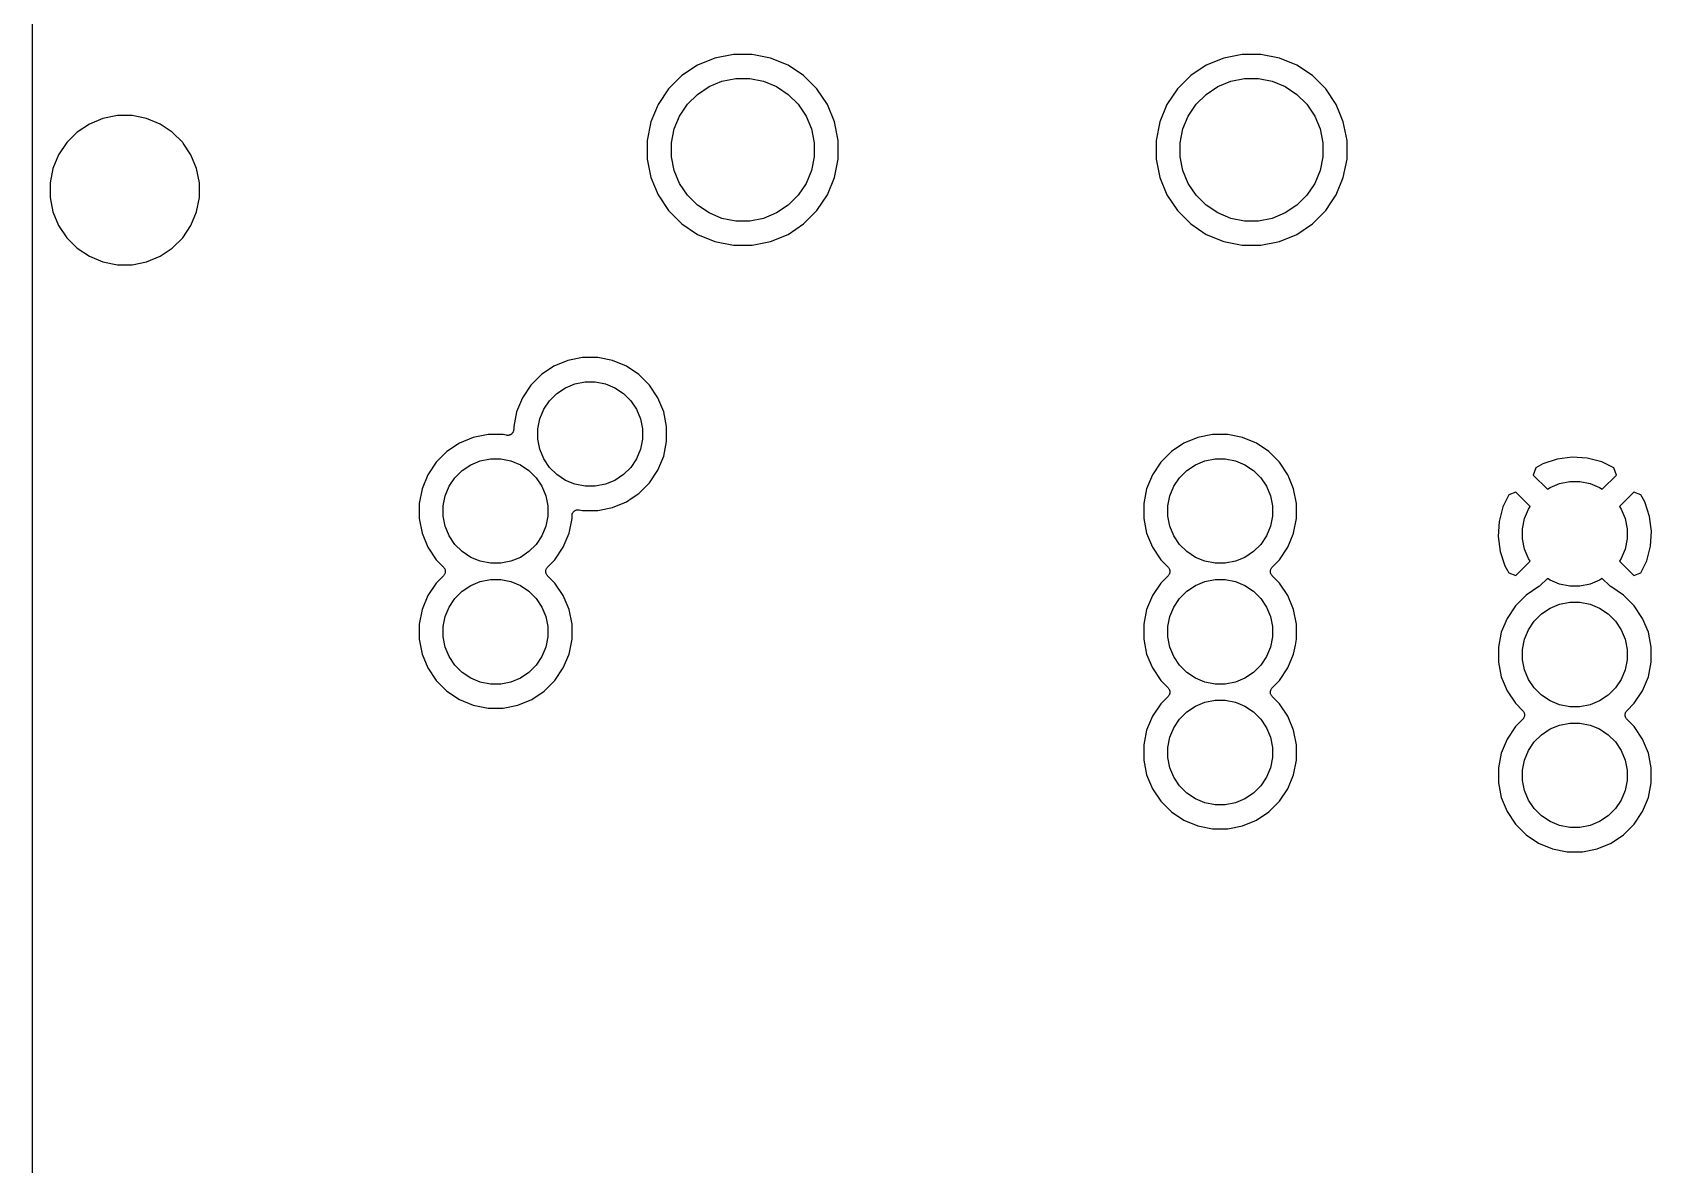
# Model space of a CAD drawing. Extents: x -4.4 to 94.4, y -84.4 to 14.4.
# Drawn here: x -4.44 to 29.61, y -31.75 to -7.93 of the extents above; entities that cross this region are included whole.
import ezdxf

# ---------------------------------------------------------------- set-up
doc = ezdxf.new("R2010")
doc.units = 0
doc.layers.add('BLACK', color=7, linetype='CONTINUOUS')

msp = doc.modelspace()

# ---------------------------------------------------------------- linework, layer by layer
at = {"layer": 'BLACK', "linetype": 'CONTINUOUS'}
for p, q in [((-4.442, -84.315), (-4.442, 14.315)), ((9.91429, -8.46917), (9.54885, -8.62054)), ((10.3022, -8.392), (9.91429, -8.46917)), ((10.6978, -8.392), (10.3022, -8.392)), ((11.0857, -8.46917), (10.6978, -8.392)), ((11.4511, -8.62054), (11.0857, -8.46917)), ((20.6143, -8.46917), (20.2489, -8.62054)), ((21.0022, -8.392), (20.6143, -8.46917)), ((21.3978, -8.392), (21.0022, -8.392)), ((21.7857, -8.46917), (21.3978, -8.392)), ((22.1511, -8.62054), (21.7857, -8.46917)), ((9.21997, -8.84028), (8.94028, -9.11998)), ((9.54885, -8.62054), (9.21997, -8.84028)), ((11.78, -8.84028), (11.4511, -8.62054)), ((12.0597, -9.11997), (11.78, -8.84028)), ((19.92, -8.84028), (19.6403, -9.11998)), ((20.2489, -8.62054), (19.92, -8.84028)), ((22.48, -8.84028), (22.1511, -8.62054)), ((22.7597, -9.11997), (22.48, -8.84028)), ((8.94028, -9.11998), (8.72053, -9.44885)), ((9.54381, -9.23487), (9.78948, -9.07072)), ((9.78948, -9.07072), (10.0625, -8.95764)), ((10.0625, -8.95764), (10.3523, -8.9)), ((10.3523, -8.9), (10.6477, -8.9)), ((10.6477, -8.9), (10.9375, -8.95764)), ((10.9375, -8.95764), (11.2105, -9.07072)), ((11.2105, -9.07072), (11.4562, -9.23487)), ((12.2795, -9.44885), (12.0597, -9.11997)), ((19.6403, -9.11998), (19.4205, -9.44885)), ((20.2438, -9.23487), (20.4895, -9.07072)), ((20.4895, -9.07072), (20.7625, -8.95764)), ((20.7625, -8.95764), (21.0523, -8.9)), ((21.0523, -8.9), (21.3477, -8.9)), ((21.3477, -8.9), (21.6375, -8.95764)), ((21.6375, -8.95764), (21.9105, -9.07072)), ((21.9105, -9.07072), (22.1562, -9.23487)), ((22.9795, -9.44885), (22.7597, -9.11997)), ((8.72053, -9.44885), (8.56917, -9.81429)), ((9.17072, -9.68948), (9.33487, -9.44381)), ((9.33487, -9.44381), (9.54381, -9.23487)), ((11.4562, -9.23487), (11.6651, -9.44381)), ((11.6651, -9.44381), (11.8293, -9.68948)), ((12.4308, -9.81429), (12.2795, -9.44885)), ((19.4205, -9.44885), (19.2692, -9.81429)), ((19.8707, -9.68948), (20.0349, -9.44381)), ((20.0349, -9.44381), (20.2438, -9.23487)), ((22.1562, -9.23487), (22.3651, -9.44381)), ((22.3651, -9.44381), (22.5293, -9.68948)), ((23.0573, -9.63671), (22.9795, -9.44885)), ((-3.24357, -9.85887), (-3.50068, -10.0307)), ((-2.95789, -9.74054), (-3.24357, -9.85887)), ((-2.65461, -9.68021), (-2.95789, -9.74054)), ((-2.34539, -9.68021), (-2.65461, -9.68021)), ((-2.04211, -9.74054), (-2.34539, -9.68021)), ((-1.75642, -9.85887), (-2.04211, -9.74054)), ((-1.49932, -10.0307), (-1.75642, -9.85887)), ((8.56917, -9.81429), (8.492, -10.2022)), ((9.05764, -9.96247), (9.17072, -9.68948)), ((11.8293, -9.68948), (11.9424, -9.96247)), ((12.508, -10.2022), (12.4308, -9.81429)), ((19.2692, -9.81429), (19.192, -10.2022)), ((19.7576, -9.96247), (19.8707, -9.68948)), ((22.5293, -9.68948), (22.6424, -9.96247)), ((23.0573, -9.63681), (23.0573, -9.63671)), ((23.1308, -9.81429), (23.0573, -9.63681)), ((23.208, -10.2022), (23.1308, -9.81429)), ((-3.50068, -10.0307), (-3.71934, -10.2493)), ((-1.28066, -10.2493), (-1.49932, -10.0307)), ((8.492, -10.2022), (8.492, -10.5978)), ((9, -10.2523), (9.05764, -9.96247)), ((11.9424, -9.96247), (12, -10.2523)), ((12.508, -10.5978), (12.508, -10.2022)), ((19.192, -10.2022), (19.192, -10.5978)), ((19.7, -10.2523), (19.7576, -9.96247)), ((22.6424, -9.96247), (22.7, -10.2523)), ((23.208, -10.5978), (23.208, -10.2022)), ((-3.89113, -10.5064), (-4.00946, -10.7921)), ((-3.71934, -10.2493), (-3.89113, -10.5064)), ((-1.27334, -10.2603), (-1.28066, -10.2493)), ((-1.10887, -10.5064), (-1.27334, -10.2603)), ((-0.990537, -10.7921), (-1.10887, -10.5064)), ((9, -10.5477), (9, -10.2523)), ((9.05764, -10.8375), (9, -10.5477)), ((12, -10.5477), (11.9424, -10.8375)), ((12, -10.2523), (12, -10.5477)), ((19.7, -10.5477), (19.7, -10.2523)), ((19.7576, -10.8375), (19.7, -10.5477)), ((22.7, -10.5477), (22.6424, -10.8375)), ((22.7, -10.2523), (22.7, -10.5477)), ((-4.00946, -10.7921), (-4.06979, -11.0954)), ((-0.93021, -11.0954), (-0.990537, -10.7921)), ((8.492, -10.5978), (8.56917, -10.9857)), ((9.17072, -11.1105), (9.05764, -10.8375)), ((11.9424, -10.8375), (11.8293, -11.1105)), ((12.4308, -10.9857), (12.508, -10.5978)), ((19.192, -10.5978), (19.2692, -10.9857)), ((19.8707, -11.1105), (19.7576, -10.8375)), ((22.6424, -10.8375), (22.5293, -11.1105)), ((23.1308, -10.9857), (23.208, -10.5978)), ((-4.06979, -11.0954), (-4.06979, -11.4046)), ((-0.93021, -11.4046), (-0.93021, -11.0954)), ((8.56917, -10.9857), (8.72053, -11.3511)), ((9.33487, -11.3562), (9.17072, -11.1105)), ((11.8293, -11.1105), (11.6651, -11.3562)), ((12.2795, -11.3511), (12.4308, -10.9857)), ((19.2692, -10.9857), (19.4205, -11.3511)), ((20.0349, -11.3562), (19.8707, -11.1105)), ((22.5293, -11.1105), (22.3651, -11.3562)), ((22.9795, -11.3511), (23.1308, -10.9857)), ((-4.06979, -11.4046), (-4.00946, -11.7079)), ((-0.990537, -11.7079), (-0.93021, -11.4046)), ((8.72053, -11.3511), (8.94028, -11.68)), ((9.54381, -11.5651), (9.33487, -11.3562)), ((9.78948, -11.7293), (9.54381, -11.5651)), ((11.4562, -11.5651), (11.2105, -11.7293)), ((11.6651, -11.3562), (11.4562, -11.5651)), ((12.0597, -11.68), (12.2795, -11.3511)), ((19.4205, -11.3511), (19.6403, -11.68)), ((20.2438, -11.5651), (20.0349, -11.3562)), ((20.4895, -11.7293), (20.2438, -11.5651)), ((22.1562, -11.5651), (21.9105, -11.7293)), ((22.3651, -11.3562), (22.1562, -11.5651)), ((22.7597, -11.68), (22.8682, -11.5177)), ((22.8682, -11.5177), (22.9795, -11.3511)), ((-4.00946, -11.7079), (-3.89113, -11.9936)), ((-1.10887, -11.9936), (-0.990537, -11.7079)), ((8.94028, -11.68), (9.21997, -11.9597)), ((10.0625, -11.8424), (9.78948, -11.7293)), ((10.3523, -11.9), (10.0625, -11.8424)), ((10.6477, -11.9), (10.3523, -11.9)), ((10.9375, -11.8424), (10.6477, -11.9)), ((11.2105, -11.7293), (10.9375, -11.8424)), ((11.78, -11.9597), (12.0597, -11.68)), ((19.6403, -11.68), (19.92, -11.9597)), ((20.7625, -11.8424), (20.4895, -11.7293)), ((21.0523, -11.9), (20.7625, -11.8424)), ((21.3477, -11.9), (21.0523, -11.9)), ((21.6375, -11.8424), (21.3477, -11.9)), ((21.9105, -11.7293), (21.6375, -11.8424)), ((22.48, -11.9597), (22.7597, -11.68)), ((-3.89113, -11.9936), (-3.71934, -12.2507)), ((-3.71934, -12.2507), (-3.50068, -12.4693)), ((-1.49932, -12.4693), (-1.28066, -12.2507)), ((-1.28066, -12.2507), (-1.10887, -11.9936)), ((9.21997, -11.9597), (9.54885, -12.1795)), ((9.54885, -12.1795), (9.91429, -12.3308)), ((11.0857, -12.3308), (11.4511, -12.1795)), ((11.4511, -12.1795), (11.78, -11.9597)), ((19.92, -11.9597), (20.2489, -12.1795)), ((20.2489, -12.1795), (20.6143, -12.3308)), ((21.7857, -12.3308), (22.1511, -12.1795)), ((22.1511, -12.1795), (22.48, -11.9597)), ((-3.50068, -12.4693), (-3.24357, -12.6411)), ((-1.75642, -12.6411), (-1.49932, -12.4693)), ((9.91429, -12.3308), (10.3022, -12.408)), ((10.3022, -12.408), (10.6978, -12.408)), ((10.6978, -12.408), (11.0857, -12.3308)), ((20.6143, -12.3308), (21.0022, -12.408)), ((21.0022, -12.408), (21.3978, -12.408)), ((21.3978, -12.408), (21.7857, -12.3308)), ((-3.24357, -12.6411), (-2.95789, -12.7595)), ((-2.95789, -12.7595), (-2.65461, -12.8198)), ((-2.65461, -12.8198), (-2.34539, -12.8198)), ((-2.34539, -12.8198), (-2.04211, -12.7595)), ((-2.04211, -12.7595), (-1.75642, -12.6411)), ((6.52832, -14.955), (6.26496, -15.131)), ((6.82096, -14.8338), (6.52832, -14.955)), ((7.13163, -14.772), (6.82096, -14.8338)), ((7.44837, -14.772), (7.13163, -14.772)), ((7.75903, -14.8338), (7.44837, -14.772)), ((8.05167, -14.955), (7.75903, -14.8338)), ((8.31504, -15.131), (8.05167, -14.955)), ((6.26496, -15.131), (6.04098, -15.355)), ((6.76896, -15.4052), (6.96914, -15.3223)), ((6.96914, -15.3223), (7.18166, -15.28)), ((7.18166, -15.28), (7.39834, -15.28)), ((7.39834, -15.28), (7.61086, -15.3223)), ((7.61086, -15.3223), (7.81105, -15.4052)), ((8.53902, -15.355), (8.31504, -15.131)), ((5.86501, -15.6183), (5.74379, -15.911)), ((6.04098, -15.355), (5.86501, -15.6183)), ((6.43558, -15.6788), (6.58879, -15.5256)), ((6.58879, -15.5256), (6.76896, -15.4052)), ((7.81105, -15.4052), (7.99121, -15.5256)), ((7.99121, -15.5256), (8.14443, -15.6788)), ((8.71499, -15.6183), (8.53902, -15.355)), ((8.8362, -15.911), (8.71499, -15.6183)), ((5.74379, -15.911), (5.682, -16.2216)), ((6.23227, -16.0591), (6.31519, -15.859)), ((6.31519, -15.859), (6.43558, -15.6788)), ((8.14443, -15.6788), (8.26481, -15.859)), ((8.26481, -15.859), (8.34773, -16.0591)), ((8.898, -16.2216), (8.8362, -15.911)), ((5.66598, -16.3422), (5.66023, -16.3528)), ((5.67173, -16.3318), (5.66598, -16.3422)), ((5.67185, -16.3314), (5.67173, -16.3318)), ((5.67203, -16.331), (5.67185, -16.3314)), ((5.67564, -16.3194), (5.67203, -16.331)), ((5.67922, -16.3081), (5.67564, -16.3194)), ((5.67927, -16.3077), (5.67922, -16.3081)), ((5.67938, -16.3074), (5.67927, -16.3077)), ((5.68065, -16.2955), (5.67938, -16.3074)), ((5.68199, -16.2835), (5.68065, -16.2955)), ((5.682, -16.2817), (5.68199, -16.2827)), ((5.68199, -16.2827), (5.682, -16.2827)), ((5.682, -16.2827), (5.68199, -16.2828)), ((5.68199, -16.2828), (5.68199, -16.2835)), ((5.682, -16.2216), (5.682, -16.2817)), ((6.19, -16.2717), (6.23227, -16.0591)), ((6.19, -16.4883), (6.19, -16.2717)), ((8.34773, -16.0591), (8.39, -16.2717)), ((8.39, -16.2717), (8.39, -16.4883)), ((8.898, -16.5384), (8.898, -16.2216)), ((4.53832, -16.575), (4.27496, -16.751)), ((4.83096, -16.4538), (4.53832, -16.575)), ((5.14163, -16.392), (4.83096, -16.4538)), ((5.45837, -16.392), (5.14163, -16.392)), ((5.53022, -16.4063), (5.45837, -16.392)), ((5.5422, -16.4075), (5.53022, -16.4063)), ((5.55411, -16.4087), (5.5422, -16.4075)), ((5.5545, -16.4087), (5.55411, -16.4087)), ((5.55489, -16.4087), (5.5545, -16.4087)), ((5.56682, -16.4076), (5.55489, -16.4087)), ((5.5788, -16.4065), (5.56682, -16.4076)), ((5.57917, -16.4064), (5.5788, -16.4065)), ((5.57956, -16.4063), (5.57917, -16.4064)), ((5.59111, -16.4029), (5.57956, -16.4063)), ((5.60257, -16.3995), (5.59111, -16.4029)), ((5.60292, -16.3993), (5.60257, -16.3995)), ((5.60329, -16.3992), (5.60292, -16.3993)), ((5.61396, -16.3935), (5.60329, -16.3992)), ((5.62454, -16.388), (5.61396, -16.3935)), ((5.62484, -16.3878), (5.62454, -16.388)), ((5.62519, -16.3876), (5.62484, -16.3878)), ((5.63449, -16.38), (5.62519, -16.3876)), ((5.64386, -16.3725), (5.63449, -16.38)), ((5.64411, -16.3722), (5.64386, -16.3725)), ((5.64441, -16.3719), (5.64411, -16.3722)), ((5.65208, -16.3627), (5.64441, -16.3719)), ((5.65979, -16.3535), (5.65208, -16.3627)), ((5.65998, -16.3531), (5.65979, -16.3535)), ((5.66023, -16.3528), (5.65998, -16.3531)), ((6.23227, -16.7009), (6.19, -16.4883)), ((8.39, -16.4883), (8.34773, -16.7009)), ((8.8362, -16.849), (8.898, -16.5384)), ((19.7783, -16.575), (19.515, -16.751)), ((20.071, -16.4538), (19.7783, -16.575)), ((20.3816, -16.392), (20.071, -16.4538)), ((20.6984, -16.392), (20.3816, -16.392)), ((21.009, -16.4538), (20.6984, -16.392)), ((21.2678, -16.561), (21.009, -16.4538)), ((21.3017, -16.575), (21.2678, -16.561)), ((21.565, -16.751), (21.3017, -16.575)), ((4.05098, -16.975), (3.87501, -17.2383)), ((4.27496, -16.751), (4.05098, -16.975)), ((4.59879, -17.1456), (4.77895, -17.0252)), ((4.77895, -17.0252), (4.97914, -16.9423)), ((4.97914, -16.9423), (5.19166, -16.9)), ((5.19166, -16.9), (5.40834, -16.9)), ((5.40834, -16.9), (5.62086, -16.9423)), ((5.62086, -16.9423), (5.82104, -17.0252)), ((5.82104, -17.0252), (6.00121, -17.1456)), ((6.31519, -16.901), (6.23227, -16.7009)), ((6.43558, -17.0812), (6.31519, -16.901)), ((8.26481, -16.901), (8.14443, -17.0812)), ((8.34773, -16.7009), (8.26481, -16.901)), ((8.71499, -17.1417), (8.8362, -16.849)), ((19.291, -16.975), (19.115, -17.2383)), ((19.515, -16.751), (19.291, -16.975)), ((19.8388, -17.1456), (20.019, -17.0252)), ((20.019, -17.0252), (20.2191, -16.9423)), ((20.2191, -16.9423), (20.4317, -16.9)), ((20.4317, -16.9), (20.6483, -16.9)), ((20.6483, -16.9), (20.8609, -16.9423)), ((20.8609, -16.9423), (21.061, -17.0252)), ((21.061, -17.0252), (21.2412, -17.1456)), ((21.789, -16.975), (21.565, -16.751)), ((21.965, -17.2383), (21.789, -16.975)), ((27.3298, -17.0096), (27.1818, -17.0886)), ((27.6317, -16.9068), (27.3298, -17.0096)), ((27.9456, -16.8651), (27.6317, -16.9068)), ((28.2617, -16.8856), (27.9456, -16.8651)), ((28.5678, -16.9673), (28.2617, -16.8856)), ((28.819, -17.0909), (28.5678, -16.9673)), ((3.87501, -17.2383), (3.75379, -17.531)), ((4.32519, -17.479), (4.44557, -17.2988)), ((4.44557, -17.2988), (4.59879, -17.1456)), ((6.00121, -17.1456), (6.15442, -17.2988)), ((6.15442, -17.2988), (6.27481, -17.479)), ((6.58879, -17.2344), (6.43558, -17.0812)), ((6.76896, -17.3548), (6.58879, -17.2344)), ((6.96914, -17.4377), (6.76896, -17.3548)), ((7.81105, -17.3548), (7.61086, -17.4377)), ((7.99121, -17.2344), (7.81105, -17.3548)), ((8.14443, -17.0812), (7.99121, -17.2344)), ((8.53902, -17.405), (8.71499, -17.1417)), ((19.115, -17.2383), (18.9938, -17.531)), ((19.5652, -17.479), (19.6856, -17.2988)), ((19.6856, -17.2988), (19.8388, -17.1456)), ((21.2412, -17.1456), (21.3944, -17.2988)), ((21.3944, -17.2988), (21.5148, -17.479)), ((21.9996, -17.3219), (21.965, -17.2383)), ((22.0862, -17.531), (21.9996, -17.3219)), ((27.1818, -17.0886), (27.1215, -17.2423)), ((27.1215, -17.2423), (27.4223, -17.5431)), ((28.5777, -17.5431), (28.8785, -17.2423)), ((28.8785, -17.2423), (28.819, -17.0909)), ((3.75379, -17.531), (3.692, -17.8416)), ((4.2, -17.8917), (4.24227, -17.6791)), ((4.24227, -17.6791), (4.32519, -17.479)), ((6.27481, -17.479), (6.35773, -17.6791)), ((6.35773, -17.6791), (6.4, -17.8917)), ((7.18166, -17.48), (6.96914, -17.4377)), ((7.39834, -17.48), (7.18166, -17.48)), ((7.61086, -17.4377), (7.39834, -17.48)), ((8.1736, -17.7235), (8.31504, -17.629)), ((8.31504, -17.629), (8.53902, -17.405)), ((18.9938, -17.531), (18.932, -17.8416)), ((19.44, -17.8917), (19.4823, -17.6791)), ((19.4823, -17.6791), (19.5652, -17.479)), ((21.5148, -17.479), (21.5977, -17.6791)), ((21.5977, -17.6791), (21.64, -17.8917)), ((22.148, -17.8416), (22.0862, -17.531)), ((26.6109, -17.661), (26.4873, -17.9122)), ((26.7623, -17.6015), (26.6109, -17.661)), ((27.0631, -17.9023), (26.7623, -17.6015)), ((27.4223, -17.5431), (27.479, -17.5052)), ((27.479, -17.5052), (27.6791, -17.4223)), ((27.6791, -17.4223), (27.8917, -17.38)), ((27.8917, -17.38), (28.1083, -17.38)), ((28.1083, -17.38), (28.3209, -17.4223)), ((28.3209, -17.4223), (28.521, -17.5052)), ((28.521, -17.5052), (28.5777, -17.5431)), ((29.2377, -17.6015), (28.9369, -17.9023)), ((29.3914, -17.6618), (29.2377, -17.6015)), ((29.4704, -17.8098), (29.3914, -17.6618)), ((3.692, -17.8416), (3.692, -18.1584)), ((4.2, -18.1083), (4.2, -17.8917)), ((6.4, -17.8917), (6.4, -18.1083)), ((6.91439, -18.0605), (6.91797, -18.049)), ((6.91797, -18.049), (6.91815, -18.0486)), ((6.91815, -18.0486), (6.91827, -18.0482)), ((6.91827, -18.0482), (6.92402, -18.0378)), ((6.92402, -18.0378), (6.92977, -18.0272)), ((6.92977, -18.0272), (6.93002, -18.0269)), ((6.93002, -18.0269), (6.93021, -18.0265)), ((6.93021, -18.0265), (6.93792, -18.0173)), ((6.93792, -18.0173), (6.94559, -18.0081)), ((6.94559, -18.0081), (6.94589, -18.0078)), ((6.94589, -18.0078), (6.94614, -18.0075)), ((6.94614, -18.0075), (6.95551, -18)), ((6.95551, -18), (6.96481, -17.9924)), ((6.96481, -17.9924), (6.96515, -17.9922)), ((6.96515, -17.9922), (6.96546, -17.992)), ((6.96546, -17.992), (6.97604, -17.9865)), ((6.97604, -17.9865), (6.98671, -17.9808)), ((6.98671, -17.9808), (6.98708, -17.9807)), ((6.98708, -17.9807), (6.98742, -17.9805)), ((6.98742, -17.9805), (6.99889, -17.9771)), ((6.99889, -17.9771), (7.01044, -17.9737)), ((7.01044, -17.9737), (7.01083, -17.9736)), ((7.01083, -17.9736), (7.0112, -17.9735)), ((7.0112, -17.9735), (7.02318, -17.9724)), ((7.02318, -17.9724), (7.03511, -17.9713)), ((7.03511, -17.9713), (7.0355, -17.9713)), ((7.0355, -17.9713), (7.03589, -17.9713)), ((7.03589, -17.9713), (7.0478, -17.9725)), ((7.0478, -17.9725), (7.05978, -17.9737)), ((7.05978, -17.9737), (7.13163, -17.988)), ((7.13163, -17.988), (7.44837, -17.988)), ((7.44837, -17.988), (7.75903, -17.9262)), ((7.75903, -17.9262), (8.05167, -17.805)), ((8.05167, -17.805), (8.1736, -17.7235)), ((18.932, -17.8416), (18.932, -18.1584)), ((19.44, -18.1083), (19.44, -17.8917)), ((21.64, -17.8917), (21.64, -18.1083)), ((22.148, -18.1584), (22.148, -17.8416)), ((26.4873, -17.9122), (26.4056, -18.2183)), ((26.9423, -18.1591), (27.0252, -17.959)), ((27.0252, -17.959), (27.0631, -17.9023)), ((28.9369, -17.9023), (28.9748, -17.959)), ((28.9748, -17.959), (29.0577, -18.1591)), ((29.5732, -18.1117), (29.4704, -17.8098)), ((3.692, -18.1584), (3.75379, -18.469)), ((4.24227, -18.3209), (4.2, -18.1083)), ((4.32519, -18.521), (4.24227, -18.3209)), ((6.35773, -18.3209), (6.27481, -18.521)), ((6.4, -18.1083), (6.35773, -18.3209)), ((6.8462, -18.469), (6.908, -18.1584)), ((6.908, -18.0973), (6.90801, -18.0972)), ((6.908, -18.0983), (6.90801, -18.0973)), ((6.90801, -18.0973), (6.908, -18.0973)), ((6.908, -18.1584), (6.908, -18.0983)), ((6.90801, -18.0965), (6.90935, -18.0845)), ((6.90801, -18.0972), (6.90801, -18.0965)), ((6.90935, -18.0845), (6.91062, -18.0726)), ((6.91062, -18.0726), (6.91073, -18.0723)), ((6.91073, -18.0723), (6.91078, -18.0719)), ((6.91078, -18.0719), (6.91439, -18.0605)), ((18.932, -18.1584), (18.9938, -18.469)), ((19.4823, -18.3209), (19.44, -18.1083)), ((19.5652, -18.521), (19.4823, -18.3209)), ((21.5977, -18.3209), (21.5148, -18.521)), ((21.64, -18.1083), (21.5977, -18.3209)), ((22.0862, -18.469), (22.148, -18.1584)), ((26.4056, -18.2183), (26.3851, -18.5343)), ((26.9, -18.3717), (26.9423, -18.1591)), ((26.9, -18.5883), (26.9, -18.3717)), ((29.0577, -18.1591), (29.1, -18.3717)), ((29.1, -18.3717), (29.1, -18.5883)), ((29.6016, -18.3258), (29.5732, -18.1117)), ((29.6149, -18.4256), (29.6016, -18.3258)), ((3.75379, -18.469), (3.87501, -18.7617)), ((4.44557, -18.7012), (4.32519, -18.521)), ((4.59879, -18.8544), (4.44557, -18.7012)), ((6.15442, -18.7012), (6.00121, -18.8544)), ((6.27481, -18.521), (6.15442, -18.7012)), ((6.72499, -18.7617), (6.8462, -18.469)), ((18.9938, -18.469), (19.115, -18.7617)), ((19.6856, -18.7012), (19.5652, -18.521)), ((19.8388, -18.8544), (19.6856, -18.7012)), ((21.3944, -18.7012), (21.2412, -18.8544)), ((21.5148, -18.521), (21.3944, -18.7012)), ((21.965, -18.7617), (22.0775, -18.49)), ((22.0775, -18.49), (22.0862, -18.469)), ((26.3851, -18.5343), (26.4268, -18.8483)), ((26.9423, -18.8009), (26.9, -18.5883)), ((29.1, -18.5883), (29.0577, -18.8009)), ((29.5944, -18.7417), (29.6149, -18.4256)), ((3.87501, -18.7617), (4.05098, -19.025)), ((4.05098, -19.025), (4.20614, -19.1802)), ((4.77895, -18.9748), (4.59879, -18.8544)), ((4.97914, -19.0577), (4.77895, -18.9748)), ((5.19166, -19.1), (4.97914, -19.0577)), ((5.62086, -19.0577), (5.40834, -19.1)), ((5.82104, -18.9748), (5.62086, -19.0577)), ((6.00121, -18.8544), (5.82104, -18.9748)), ((6.39386, -19.1802), (6.54901, -19.025)), ((6.54901, -19.025), (6.72499, -18.7617)), ((19.115, -18.7617), (19.291, -19.025)), ((19.291, -19.025), (19.4461, -19.1802)), ((20.019, -18.9748), (19.8388, -18.8544)), ((20.2191, -19.0577), (20.019, -18.9748)), ((20.4317, -19.1), (20.2191, -19.0577)), ((20.8609, -19.0577), (20.6483, -19.1)), ((21.061, -18.9748), (20.8609, -19.0577)), ((21.2412, -18.8544), (21.061, -18.9748)), ((21.6339, -19.1802), (21.789, -19.025)), ((21.789, -19.025), (21.965, -18.7617)), ((26.4268, -18.8483), (26.5296, -19.1502)), ((26.7623, -19.3585), (27.0631, -19.0577)), ((27.0252, -19.001), (26.9423, -18.8009)), ((27.0631, -19.0577), (27.0252, -19.001)), ((28.9748, -19.001), (28.9369, -19.0577)), ((28.9369, -19.0577), (29.2377, -19.3585)), ((29.0577, -18.8009), (28.9748, -19.001)), ((29.3891, -19.299), (29.5127, -19.0478)), ((29.5127, -19.0478), (29.5944, -18.7417)), ((4.20614, -19.3598), (4.05098, -19.515)), ((4.20614, -19.1802), (4.20674, -19.1808)), ((4.2137, -19.3506), (4.20614, -19.3598)), ((4.20674, -19.1808), (4.20677, -19.1808)), ((4.20677, -19.1808), (4.20679, -19.1809)), ((4.20679, -19.1809), (4.20739, -19.1815)), ((4.20739, -19.1815), (4.21486, -19.1908)), ((4.22138, -19.3414), (4.2137, -19.3506)), ((4.21486, -19.1908), (4.22236, -19.2001)), ((4.22159, -19.341), (4.22138, -19.3414)), ((4.22187, -19.3406), (4.22159, -19.341)), ((4.22751, -19.3301), (4.22187, -19.3406)), ((4.22236, -19.2001), (4.22257, -19.2005)), ((4.22257, -19.2005), (4.22285, -19.2008)), ((4.22285, -19.2008), (4.22835, -19.2114)), ((4.23324, -19.3196), (4.22751, -19.3301)), ((4.22835, -19.2114), (4.23393, -19.222)), ((4.23338, -19.3192), (4.23324, -19.3196)), ((4.23359, -19.3188), (4.23338, -19.3192)), ((4.23708, -19.3074), (4.23359, -19.3188)), ((4.23393, -19.222), (4.23405, -19.2224)), ((4.23405, -19.2224), (4.23426, -19.2228)), ((4.23426, -19.2228), (4.23757, -19.2343)), ((4.24066, -19.296), (4.23708, -19.3074)), ((4.23757, -19.2343), (4.24101, -19.2458)), ((4.2407, -19.2955), (4.24066, -19.296)), ((4.24083, -19.2951), (4.2407, -19.2955)), ((4.24204, -19.2832), (4.24083, -19.2951)), ((4.24101, -19.2458), (4.24105, -19.2462)), ((4.24105, -19.2462), (4.24117, -19.2466)), ((4.24117, -19.2466), (4.24221, -19.2585)), ((4.24333, -19.2713), (4.24204, -19.2832)), ((4.24221, -19.2585), (4.24334, -19.2704)), ((4.24334, -19.2704), (4.24329, -19.2709)), ((4.24329, -19.2709), (4.24333, -19.2713)), ((5.40834, -19.1), (5.19166, -19.1)), ((6.35666, -19.2696), (6.35671, -19.2691)), ((6.35778, -19.2814), (6.35666, -19.2696)), ((6.35667, -19.2687), (6.35795, -19.2568)), ((6.35671, -19.2691), (6.35667, -19.2687)), ((6.35883, -19.2934), (6.35778, -19.2814)), ((6.35795, -19.2568), (6.35917, -19.2449)), ((6.35895, -19.2938), (6.35883, -19.2934)), ((6.35899, -19.2942), (6.35895, -19.2938)), ((6.36239, -19.3056), (6.35899, -19.2942)), ((6.35917, -19.2449), (6.3593, -19.2445)), ((6.3593, -19.2445), (6.35934, -19.244)), ((6.35934, -19.244), (6.36292, -19.2326)), ((6.36574, -19.3172), (6.36239, -19.3056)), ((6.36292, -19.2326), (6.36641, -19.2212)), ((6.36595, -19.3176), (6.36574, -19.3172)), ((6.36608, -19.318), (6.36595, -19.3176)), ((6.37165, -19.3286), (6.36608, -19.318)), ((6.36641, -19.2212), (6.36662, -19.2208)), ((6.36662, -19.2208), (6.36676, -19.2204)), ((6.36676, -19.2204), (6.37251, -19.2098)), ((6.37715, -19.3392), (6.37165, -19.3286)), ((6.37251, -19.2098), (6.37813, -19.1994)), ((6.37743, -19.3395), (6.37715, -19.3392)), ((6.37763, -19.3399), (6.37743, -19.3395)), ((6.38517, -19.3492), (6.37763, -19.3399)), ((6.37813, -19.1994), (6.37841, -19.199)), ((6.37841, -19.199), (6.37862, -19.1986)), ((6.37862, -19.1986), (6.38627, -19.1894)), ((6.39261, -19.3585), (6.38517, -19.3492)), ((6.38627, -19.1894), (6.39386, -19.1802)), ((6.39321, -19.3591), (6.39261, -19.3585)), ((6.39323, -19.3592), (6.39321, -19.3591)), ((6.39325, -19.3592), (6.39323, -19.3592)), ((6.39386, -19.3598), (6.39325, -19.3592)), ((6.54901, -19.515), (6.39386, -19.3598)), ((19.4461, -19.3598), (19.291, -19.515)), ((19.4461, -19.1802), (19.4467, -19.1808)), ((19.4537, -19.3506), (19.4461, -19.3598)), ((19.4467, -19.1808), (19.4468, -19.1808)), ((19.4468, -19.1808), (19.4468, -19.1809)), ((19.4468, -19.1809), (19.4474, -19.1815)), ((19.4474, -19.1815), (19.4549, -19.1908)), ((19.4614, -19.3414), (19.4537, -19.3506)), ((19.4549, -19.1908), (19.4624, -19.2001)), ((19.4616, -19.341), (19.4614, -19.3414)), ((19.4619, -19.3406), (19.4616, -19.341)), ((19.4675, -19.3301), (19.4619, -19.3406)), ((19.4624, -19.2001), (19.4626, -19.2005)), ((19.4626, -19.2005), (19.4629, -19.2008)), ((19.4629, -19.2008), (19.4683, -19.2114)), ((19.4732, -19.3196), (19.4675, -19.3301)), ((19.4683, -19.2114), (19.4739, -19.222)), ((19.4734, -19.3192), (19.4732, -19.3196)), ((19.4736, -19.3188), (19.4734, -19.3192)), ((19.4771, -19.3074), (19.4736, -19.3188)), ((19.4739, -19.222), (19.4741, -19.2224)), ((19.4741, -19.2224), (19.4743, -19.2228)), ((19.4743, -19.2228), (19.4776, -19.2343)), ((19.4807, -19.296), (19.4771, -19.3074)), ((19.4776, -19.2343), (19.481, -19.2458)), ((19.4808, -19.2951), (19.4807, -19.2955)), ((19.4807, -19.2955), (19.4807, -19.296)), ((19.482, -19.2832), (19.4808, -19.2951)), ((19.481, -19.2458), (19.481, -19.2462)), ((19.481, -19.2462), (19.4812, -19.2466)), ((19.4812, -19.2466), (19.4822, -19.2585)), ((19.4833, -19.2713), (19.482, -19.2832)), ((19.4822, -19.2585), (19.4833, -19.2704)), ((19.4833, -19.2704), (19.4833, -19.2709)), ((19.4833, -19.2709), (19.4833, -19.2713)), ((20.6483, -19.1), (20.4317, -19.1)), ((21.5967, -19.2687), (21.598, -19.2568)), ((21.5967, -19.2691), (21.5967, -19.2687)), ((21.5967, -19.2696), (21.5967, -19.2691)), ((21.5978, -19.2814), (21.5967, -19.2696)), ((21.5988, -19.2934), (21.5978, -19.2814)), ((21.598, -19.2568), (21.5992, -19.2449)), ((21.599, -19.2938), (21.5988, -19.2934)), ((21.599, -19.2942), (21.599, -19.2938)), ((21.6024, -19.3056), (21.599, -19.2942)), ((21.5992, -19.2449), (21.5993, -19.2445)), ((21.5993, -19.244), (21.6029, -19.2326)), ((21.5993, -19.2445), (21.5993, -19.244)), ((21.6057, -19.3172), (21.6024, -19.3056)), ((21.6029, -19.2326), (21.6064, -19.2212)), ((21.6059, -19.3176), (21.6057, -19.3172)), ((21.6061, -19.318), (21.6059, -19.3176)), ((21.6117, -19.3286), (21.6061, -19.318)), ((21.6064, -19.2212), (21.6066, -19.2208)), ((21.6066, -19.2208), (21.6068, -19.2204)), ((21.6068, -19.2204), (21.6125, -19.2098)), ((21.6171, -19.3392), (21.6117, -19.3286)), ((21.6125, -19.2098), (21.6181, -19.1994)), ((21.6174, -19.3395), (21.6171, -19.3392)), ((21.6176, -19.3399), (21.6174, -19.3395)), ((21.6252, -19.3492), (21.6176, -19.3399)), ((21.6181, -19.1994), (21.6184, -19.199)), ((21.6184, -19.199), (21.6186, -19.1986)), ((21.6186, -19.1986), (21.6263, -19.1894)), ((21.6326, -19.3585), (21.6252, -19.3492)), ((21.6263, -19.1894), (21.6339, -19.1802)), ((21.6332, -19.3591), (21.6326, -19.3585)), ((21.6332, -19.3592), (21.6332, -19.3591)), ((21.6333, -19.3592), (21.6332, -19.3592)), ((21.6339, -19.3598), (21.6333, -19.3592)), ((21.789, -19.515), (21.6339, -19.3598)), ((26.5296, -19.1502), (26.6086, -19.2982)), ((26.6086, -19.2982), (26.7623, -19.3585)), ((29.2377, -19.3585), (29.3891, -19.299)), ((4.05098, -19.515), (3.87501, -19.7783)), ((4.44557, -19.8388), (4.59879, -19.6856)), ((4.59879, -19.6856), (4.77895, -19.5652)), ((4.77895, -19.5652), (4.97914, -19.4823)), ((4.97914, -19.4823), (5.19166, -19.44)), ((5.19166, -19.44), (5.40834, -19.44)), ((5.40834, -19.44), (5.62086, -19.4823)), ((5.62086, -19.4823), (5.82104, -19.5652)), ((5.82104, -19.5652), (6.00121, -19.6856)), ((6.00121, -19.6856), (6.15442, -19.8388)), ((6.72499, -19.7783), (6.54901, -19.515)), ((19.291, -19.515), (19.115, -19.7783)), ((19.6856, -19.8388), (19.8388, -19.6856)), ((19.8388, -19.6856), (20.019, -19.5652)), ((20.019, -19.5652), (20.2191, -19.4823)), ((20.2191, -19.4823), (20.4317, -19.44)), ((20.4317, -19.44), (20.6483, -19.44)), ((20.6483, -19.44), (20.8609, -19.4823)), ((20.8609, -19.4823), (21.061, -19.5652)), ((21.061, -19.5652), (21.2412, -19.6856)), ((21.2412, -19.6856), (21.3944, -19.8388)), ((21.965, -19.7783), (21.789, -19.515)), ((27.2456, -19.5901), (26.975, -19.771)), ((27.2546, -19.5828), (27.2456, -19.5901)), ((27.2636, -19.5756), (27.2546, -19.5828)), ((27.2649, -19.5743), (27.2636, -19.5756)), ((27.4223, -19.4169), (27.2649, -19.5743)), ((27.479, -19.4548), (27.4223, -19.4169)), ((27.6791, -19.5377), (27.479, -19.4548)), ((27.8917, -19.58), (27.6791, -19.5377)), ((28.1083, -19.58), (27.8917, -19.58)), ((28.3209, -19.5377), (28.1083, -19.58)), ((28.521, -19.4548), (28.3209, -19.5377)), ((28.5777, -19.4169), (28.521, -19.4548)), ((28.7351, -19.5743), (28.5777, -19.4169)), ((28.744, -19.5816), (28.7351, -19.5743)), ((28.7529, -19.5891), (28.744, -19.5816)), ((28.7543, -19.5901), (28.7529, -19.5891)), ((28.7544, -19.5901), (28.7543, -19.5901)), ((28.7543, -19.5901), (28.7543, -19.5901)), ((28.7543, -19.5901), (28.7543, -19.5901)), ((29.025, -19.771), (28.7544, -19.5901)), ((3.75379, -20.071), (3.692, -20.3816)), ((3.87501, -19.7783), (3.75379, -20.071)), ((4.24227, -20.2191), (4.32519, -20.019)), ((4.32519, -20.019), (4.44557, -19.8388)), ((6.15442, -19.8388), (6.27481, -20.019)), ((6.27481, -20.019), (6.35773, -20.2191)), ((6.8462, -20.071), (6.72499, -19.7783)), ((6.908, -20.3816), (6.8462, -20.071)), ((18.9938, -20.071), (18.932, -20.3816)), ((19.115, -19.7783), (18.9938, -20.071)), ((19.4823, -20.2191), (19.5652, -20.019)), ((19.5652, -20.019), (19.6856, -19.8388)), ((21.3944, -19.8388), (21.5148, -20.019)), ((21.5148, -20.019), (21.5977, -20.2191)), ((22.0862, -20.071), (21.965, -19.7783)), ((22.148, -20.3816), (22.0862, -20.071)), ((26.751, -19.995), (26.575, -20.2583)), ((26.975, -19.771), (26.751, -19.995)), ((27.2988, -20.1656), (27.479, -20.0452)), ((27.479, -20.0452), (27.6791, -19.9623)), ((27.6791, -19.9623), (27.8917, -19.92)), ((27.8917, -19.92), (28.1083, -19.92)), ((28.1083, -19.92), (28.3209, -19.9623)), ((28.3209, -19.9623), (28.521, -20.0452)), ((28.521, -20.0452), (28.7012, -20.1656)), ((29.249, -19.995), (29.025, -19.771)), ((29.425, -20.2583), (29.249, -19.995)), ((3.692, -20.3816), (3.692, -20.6984)), ((4.2, -20.4317), (4.24227, -20.2191)), ((4.2, -20.6483), (4.2, -20.4317)), ((6.35773, -20.2191), (6.4, -20.4317)), ((6.4, -20.4317), (6.4, -20.6483)), ((6.908, -20.6984), (6.908, -20.3816)), ((18.932, -20.3816), (18.932, -20.6984)), ((19.44, -20.4317), (19.4823, -20.2191)), ((19.44, -20.6483), (19.44, -20.4317)), ((21.5977, -20.2191), (21.64, -20.4317)), ((21.64, -20.4317), (21.64, -20.6483)), ((22.148, -20.6984), (22.148, -20.3816)), ((26.575, -20.2583), (26.4538, -20.551)), ((27.0252, -20.499), (27.1456, -20.3188)), ((27.1456, -20.3188), (27.2988, -20.1656)), ((28.7012, -20.1656), (28.8544, -20.3188)), ((28.8544, -20.3188), (28.9748, -20.499)), ((29.5462, -20.551), (29.425, -20.2583)), ((3.692, -20.6984), (3.75379, -21.009)), ((4.24227, -20.8609), (4.2, -20.6483)), ((6.4, -20.6483), (6.35773, -20.8609)), ((6.8462, -21.009), (6.908, -20.6984)), ((18.932, -20.6984), (18.9938, -21.009)), ((19.4823, -20.8609), (19.44, -20.6483)), ((21.64, -20.6483), (21.5977, -20.8609)), ((22.1229, -20.8243), (22.148, -20.6984)), ((26.4538, -20.551), (26.392, -20.8616)), ((26.9, -20.9117), (26.9423, -20.6991)), ((26.9423, -20.6991), (27.0252, -20.499)), ((28.9748, -20.499), (29.0577, -20.6991)), ((29.0577, -20.6991), (29.1, -20.9117)), ((29.608, -20.8616), (29.5462, -20.551)), ((3.75379, -21.009), (3.87501, -21.3017)), ((4.32519, -21.061), (4.24227, -20.8609)), ((4.44557, -21.2412), (4.32519, -21.061)), ((6.27481, -21.061), (6.15442, -21.2412)), ((6.35773, -20.8609), (6.27481, -21.061)), ((6.72499, -21.3017), (6.8462, -21.009)), ((18.9938, -21.009), (19.115, -21.3017)), ((19.5652, -21.061), (19.4823, -20.8609)), ((19.6856, -21.2412), (19.5652, -21.061)), ((21.5148, -21.061), (21.3944, -21.2412)), ((21.5977, -20.8609), (21.5148, -21.061)), ((21.965, -21.3017), (22.0862, -21.009)), ((22.0862, -21.009), (22.1229, -20.8243)), ((22.1229, -20.8243), (22.1229, -20.8243)), ((26.392, -20.8616), (26.392, -21.1784)), ((26.9, -21.1283), (26.9, -20.9117)), ((29.1, -20.9117), (29.1, -21.1283)), ((29.608, -21.1784), (29.608, -20.8616)), ((3.87501, -21.3017), (4.05098, -21.565)), ((4.59879, -21.3944), (4.44557, -21.2412)), ((4.77895, -21.5148), (4.59879, -21.3944)), ((6.00121, -21.3944), (5.82104, -21.5148)), ((6.15442, -21.2412), (6.00121, -21.3944)), ((6.54902, -21.565), (6.72499, -21.3017)), ((19.115, -21.3017), (19.291, -21.565)), ((19.8388, -21.3944), (19.6856, -21.2412)), ((20.019, -21.5148), (19.8388, -21.3944)), ((21.2412, -21.3944), (21.061, -21.5148)), ((21.3944, -21.2412), (21.2412, -21.3944)), ((21.789, -21.565), (21.965, -21.3017)), ((26.392, -21.1784), (26.4538, -21.489)), ((26.9423, -21.3409), (26.9, -21.1283)), ((27.0252, -21.541), (26.9423, -21.3409)), ((29.0577, -21.3409), (28.9748, -21.541)), ((29.1, -21.1283), (29.0577, -21.3409)), ((29.5462, -21.489), (29.608, -21.1784)), ((4.05098, -21.565), (4.27496, -21.789)), ((4.27496, -21.789), (4.53832, -21.965)), ((4.97914, -21.5977), (4.77895, -21.5148)), ((5.19166, -21.64), (4.97914, -21.5977)), ((5.40834, -21.64), (5.19166, -21.64)), ((5.62086, -21.5977), (5.40834, -21.64)), ((5.82104, -21.5148), (5.62086, -21.5977)), ((6.06168, -21.965), (6.32504, -21.789)), ((6.32504, -21.789), (6.54902, -21.565)), ((19.291, -21.565), (19.4461, -21.7202)), ((19.4461, -21.7202), (19.4467, -21.7208)), ((19.4467, -21.7208), (19.4468, -21.7208)), ((19.4468, -21.7208), (19.4468, -21.7209)), ((19.4468, -21.7209), (19.4474, -21.7215)), ((19.4474, -21.7215), (19.4549, -21.7308)), ((19.4549, -21.7308), (19.4624, -21.7401)), ((19.4624, -21.7401), (19.4626, -21.7405)), ((19.4626, -21.7405), (19.4629, -21.7408)), ((19.4629, -21.7408), (19.4683, -21.7514)), ((19.4683, -21.7514), (19.4739, -21.762)), ((19.4739, -21.762), (19.4741, -21.7624)), ((19.4741, -21.7624), (19.4743, -21.7628)), ((19.4743, -21.7628), (19.4776, -21.7743)), ((19.4776, -21.7743), (19.481, -21.7858)), ((19.481, -21.7858), (19.481, -21.7862)), ((19.481, -21.7862), (19.4812, -21.7866)), ((19.4812, -21.7866), (19.4822, -21.7985)), ((20.2191, -21.5977), (20.019, -21.5148)), ((20.4317, -21.64), (20.2191, -21.5977)), ((20.6483, -21.64), (20.4317, -21.64)), ((20.8609, -21.5977), (20.6483, -21.64)), ((21.061, -21.5148), (20.8609, -21.5977)), ((21.598, -21.7968), (21.5992, -21.7849)), ((21.5992, -21.7849), (21.5993, -21.7845)), ((21.5993, -21.784), (21.6029, -21.7726)), ((21.5993, -21.7845), (21.5993, -21.784)), ((21.6029, -21.7726), (21.6064, -21.7612)), ((21.6064, -21.7612), (21.6066, -21.7608)), ((21.6066, -21.7608), (21.6068, -21.7604)), ((21.6068, -21.7604), (21.6125, -21.7498)), ((21.6125, -21.7498), (21.6181, -21.7394)), ((21.6181, -21.7394), (21.6184, -21.739)), ((21.6184, -21.739), (21.6186, -21.7386)), ((21.6186, -21.7386), (21.6263, -21.7294)), ((21.6263, -21.7294), (21.6339, -21.7202)), ((21.6339, -21.7202), (21.789, -21.565)), ((26.4538, -21.489), (26.575, -21.7817)), ((26.575, -21.7817), (26.751, -22.045)), ((27.1456, -21.7212), (27.0252, -21.541)), ((27.2988, -21.8744), (27.1456, -21.7212)), ((28.8544, -21.7212), (28.7012, -21.8744)), ((28.9748, -21.541), (28.8544, -21.7212)), ((29.249, -22.045), (29.425, -21.7817)), ((29.425, -21.7817), (29.5462, -21.489)), ((4.53832, -21.965), (4.83096, -22.0862)), ((4.83096, -22.0862), (5.14163, -22.148)), ((5.45837, -22.148), (5.76903, -22.0862)), ((5.76903, -22.0862), (6.06168, -21.965)), ((19.291, -22.055), (19.115, -22.3183)), ((19.4461, -21.8998), (19.291, -22.055)), ((19.4537, -21.8906), (19.4461, -21.8998)), ((19.4614, -21.8814), (19.4537, -21.8906)), ((19.4616, -21.881), (19.4614, -21.8814)), ((19.4619, -21.8806), (19.4616, -21.881)), ((19.4675, -21.8701), (19.4619, -21.8806)), ((19.4732, -21.8596), (19.4675, -21.8701)), ((19.4734, -21.8592), (19.4732, -21.8596)), ((19.4736, -21.8588), (19.4734, -21.8592)), ((19.4771, -21.8474), (19.4736, -21.8588)), ((19.4807, -21.836), (19.4771, -21.8474)), ((19.4808, -21.8351), (19.4807, -21.8355)), ((19.4807, -21.8355), (19.4807, -21.836)), ((19.482, -21.8232), (19.4808, -21.8351)), ((19.4833, -21.8113), (19.482, -21.8232)), ((19.4822, -21.7985), (19.4833, -21.8104)), ((19.4833, -21.8104), (19.4833, -21.8109)), ((19.4833, -21.8109), (19.4833, -21.8113)), ((19.8388, -22.2256), (20.019, -22.1052)), ((20.019, -22.1052), (20.2191, -22.0223)), ((20.2191, -22.0223), (20.4317, -21.98)), ((20.4317, -21.98), (20.6483, -21.98)), ((20.6483, -21.98), (20.8609, -22.0223)), ((20.8609, -22.0223), (21.061, -22.1052)), ((21.061, -22.1052), (21.2412, -22.2256)), ((21.5967, -21.8087), (21.598, -21.7968)), ((21.5967, -21.8091), (21.5967, -21.8087)), ((21.5967, -21.8096), (21.5967, -21.8091)), ((21.5978, -21.8214), (21.5967, -21.8096)), ((21.5988, -21.8334), (21.5978, -21.8214)), ((21.599, -21.8338), (21.5988, -21.8334)), ((21.599, -21.8342), (21.599, -21.8338)), ((21.6024, -21.8456), (21.599, -21.8342)), ((21.6057, -21.8572), (21.6024, -21.8456)), ((21.6059, -21.8576), (21.6057, -21.8572)), ((21.6061, -21.858), (21.6059, -21.8576)), ((21.6117, -21.8686), (21.6061, -21.858)), ((21.6171, -21.8792), (21.6117, -21.8686)), ((21.6174, -21.8795), (21.6171, -21.8792)), ((21.6176, -21.8799), (21.6174, -21.8795)), ((21.6252, -21.8892), (21.6176, -21.8799)), ((21.6326, -21.8985), (21.6252, -21.8892)), ((21.6332, -21.8991), (21.6326, -21.8985)), ((21.6332, -21.8992), (21.6332, -21.8991)), ((21.6333, -21.8992), (21.6332, -21.8992)), ((21.6339, -21.8998), (21.6333, -21.8992)), ((21.789, -22.055), (21.6339, -21.8998)), ((21.965, -22.3183), (21.789, -22.055)), ((26.751, -22.045), (26.9061, -22.2002)), ((27.479, -21.9948), (27.2988, -21.8744)), ((27.6791, -22.0777), (27.479, -21.9948)), ((27.8917, -22.12), (27.6791, -22.0777)), ((28.1083, -22.12), (27.8917, -22.12)), ((28.3209, -22.0777), (28.1083, -22.12)), ((28.521, -21.9948), (28.3209, -22.0777)), ((28.7012, -21.8744), (28.521, -21.9948)), ((29.0939, -22.2002), (29.249, -22.045)), ((5.14163, -22.148), (5.45837, -22.148)), ((19.115, -22.3183), (18.9938, -22.611)), ((19.5652, -22.559), (19.6856, -22.3788)), ((19.6856, -22.3788), (19.8388, -22.2256)), ((21.2412, -22.2256), (21.3944, -22.3788)), ((21.3944, -22.3788), (21.5148, -22.559)), ((22.0862, -22.611), (21.965, -22.3183)), ((26.9061, -22.3798), (26.751, -22.535)), ((26.9061, -22.2002), (26.9067, -22.2008)), ((26.9137, -22.3706), (26.9061, -22.3798)), ((26.9067, -22.2008), (26.9068, -22.2008)), ((26.9068, -22.2008), (26.9068, -22.2009)), ((26.9068, -22.2009), (26.9074, -22.2015)), ((26.9074, -22.2015), (26.9149, -22.2108)), ((26.9214, -22.3614), (26.9137, -22.3706)), ((26.9149, -22.2108), (26.9224, -22.2201)), ((26.9216, -22.361), (26.9214, -22.3614)), ((26.9219, -22.3606), (26.9216, -22.361)), ((26.9275, -22.3501), (26.9219, -22.3606)), ((26.9224, -22.2201), (26.9226, -22.2205)), ((26.9226, -22.2205), (26.9229, -22.2208)), ((26.9229, -22.2208), (26.9283, -22.2314)), ((26.9332, -22.3396), (26.9275, -22.3501)), ((26.9283, -22.2314), (26.9339, -22.242)), ((26.9334, -22.3392), (26.9332, -22.3396)), ((26.9336, -22.3388), (26.9334, -22.3392)), ((26.9371, -22.3274), (26.9336, -22.3388)), ((26.9339, -22.242), (26.9341, -22.2424)), ((26.9341, -22.2424), (26.9343, -22.2428)), ((26.9343, -22.2428), (26.9376, -22.2543)), ((26.9407, -22.316), (26.9371, -22.3274)), ((26.9376, -22.2543), (26.941, -22.2658)), ((26.9408, -22.3151), (26.9407, -22.3155)), ((26.9407, -22.3155), (26.9407, -22.316)), ((26.942, -22.3032), (26.9408, -22.3151)), ((26.941, -22.2658), (26.941, -22.2662)), ((26.941, -22.2662), (26.9412, -22.2666)), ((26.9412, -22.2666), (26.9422, -22.2785)), ((26.9433, -22.2913), (26.942, -22.3032)), ((26.9422, -22.2785), (26.9433, -22.2904)), ((26.9433, -22.2904), (26.9433, -22.2909)), ((26.9433, -22.2909), (26.9433, -22.2913)), ((27.6791, -22.5023), (27.8917, -22.46)), ((27.8917, -22.46), (28.1083, -22.46)), ((28.1083, -22.46), (28.3209, -22.5023)), ((29.0567, -22.2887), (29.058, -22.2768)), ((29.0567, -22.2891), (29.0567, -22.2887)), ((29.0567, -22.2896), (29.0567, -22.2891)), ((29.0578, -22.3014), (29.0567, -22.2896)), ((29.0588, -22.3134), (29.0578, -22.3014)), ((29.058, -22.2768), (29.0592, -22.2649)), ((29.059, -22.3138), (29.0588, -22.3134)), ((29.059, -22.3142), (29.059, -22.3138)), ((29.0624, -22.3256), (29.059, -22.3142)), ((29.0592, -22.2649), (29.0593, -22.2645)), ((29.0593, -22.264), (29.0629, -22.2526)), ((29.0593, -22.2645), (29.0593, -22.264)), ((29.0657, -22.3372), (29.0624, -22.3256)), ((29.0629, -22.2526), (29.0664, -22.2412)), ((29.0659, -22.3376), (29.0657, -22.3372)), ((29.0661, -22.338), (29.0659, -22.3376)), ((29.0717, -22.3486), (29.0661, -22.338)), ((29.0664, -22.2412), (29.0666, -22.2408)), ((29.0666, -22.2408), (29.0668, -22.2404)), ((29.0668, -22.2404), (29.0725, -22.2298)), ((29.0771, -22.3592), (29.0717, -22.3486)), ((29.0725, -22.2298), (29.0781, -22.2194)), ((29.0774, -22.3595), (29.0771, -22.3592)), ((29.0776, -22.3599), (29.0774, -22.3595)), ((29.0852, -22.3692), (29.0776, -22.3599)), ((29.0781, -22.2194), (29.0784, -22.219)), ((29.0784, -22.219), (29.0786, -22.2186)), ((29.0786, -22.2186), (29.0863, -22.2094)), ((29.0926, -22.3785), (29.0852, -22.3692)), ((29.0863, -22.2094), (29.0939, -22.2002)), ((29.0932, -22.3791), (29.0926, -22.3785)), ((29.0932, -22.3792), (29.0932, -22.3791)), ((29.0933, -22.3792), (29.0932, -22.3792)), ((29.0939, -22.3798), (29.0933, -22.3792)), ((29.249, -22.535), (29.0939, -22.3798)), ((18.9938, -22.611), (18.932, -22.9216)), ((19.44, -22.9717), (19.4823, -22.7591)), ((19.4823, -22.7591), (19.5652, -22.559)), ((21.5148, -22.559), (21.5977, -22.7591)), ((21.5977, -22.7591), (21.64, -22.9717)), ((22.148, -22.9216), (22.0862, -22.611)), ((26.575, -22.7983), (26.4538, -23.091)), ((26.751, -22.535), (26.575, -22.7983)), ((27.1456, -22.8588), (27.2988, -22.7056)), ((27.2988, -22.7056), (27.479, -22.5852)), ((27.479, -22.5852), (27.6791, -22.5023)), ((28.3209, -22.5023), (28.521, -22.5852)), ((28.521, -22.5852), (28.7012, -22.7056)), ((28.7012, -22.7056), (28.8544, -22.8588)), ((29.425, -22.7983), (29.249, -22.535)), ((29.5462, -23.091), (29.425, -22.7983)), ((18.932, -22.9216), (18.932, -23.2384)), ((19.44, -23.1883), (19.44, -22.9717)), ((21.64, -22.9717), (21.64, -23.1883)), ((22.148, -23.2384), (22.148, -22.9216)), ((26.4538, -23.091), (26.392, -23.4016)), ((26.9423, -23.2391), (27.0252, -23.039)), ((27.0252, -23.039), (27.1456, -22.8588)), ((28.8544, -22.8588), (28.9748, -23.039)), ((28.9748, -23.039), (29.0577, -23.2391)), ((29.608, -23.4016), (29.5462, -23.091)), ((18.932, -23.2384), (18.9938, -23.549)), ((19.4823, -23.4009), (19.44, -23.1883)), ((19.5652, -23.601), (19.4823, -23.4009)), ((21.5977, -23.4009), (21.5148, -23.601)), ((21.64, -23.1883), (21.5977, -23.4009)), ((22.0862, -23.549), (22.148, -23.2384)), ((26.392, -23.4016), (26.392, -23.7184)), ((26.9, -23.4517), (26.9423, -23.2391)), ((26.9, -23.6683), (26.9, -23.4517)), ((29.0577, -23.2391), (29.1, -23.4517)), ((29.1, -23.4517), (29.1, -23.6683)), ((29.608, -23.7184), (29.608, -23.4016)), ((18.9938, -23.549), (19.115, -23.8417)), ((19.6856, -23.7812), (19.5652, -23.601)), ((19.8388, -23.9344), (19.6856, -23.7812)), ((21.3944, -23.7812), (21.2412, -23.9344)), ((21.5148, -23.601), (21.3944, -23.7812)), ((21.965, -23.8417), (22.0862, -23.549)), ((26.392, -23.7184), (26.4538, -24.029)), ((26.9423, -23.8809), (26.9, -23.6683)), ((29.1, -23.6683), (29.0577, -23.8809)), ((29.5462, -24.029), (29.608, -23.7184)), ((19.115, -23.8417), (19.291, -24.105)), ((19.291, -24.105), (19.515, -24.329)), ((20.019, -24.0548), (19.8388, -23.9344)), ((20.2191, -24.1377), (20.019, -24.0548)), ((20.4317, -24.18), (20.2191, -24.1377)), ((20.6483, -24.18), (20.4317, -24.18)), ((20.8609, -24.1377), (20.6483, -24.18)), ((21.061, -24.0548), (20.8609, -24.1377)), ((21.2412, -23.9344), (21.061, -24.0548)), ((21.565, -24.329), (21.789, -24.105)), ((21.789, -24.105), (21.965, -23.8417)), ((26.4538, -24.029), (26.575, -24.3217)), ((27.0252, -24.081), (26.9423, -23.8809)), ((27.1456, -24.2612), (27.0252, -24.081)), ((28.9748, -24.081), (28.8544, -24.2612)), ((29.0577, -23.8809), (28.9748, -24.081)), ((29.425, -24.3217), (29.5462, -24.029)), ((19.515, -24.329), (19.7783, -24.505)), ((19.7783, -24.505), (20.071, -24.6262)), ((21.009, -24.6262), (21.3017, -24.505)), ((21.3017, -24.505), (21.565, -24.329)), ((26.575, -24.3217), (26.751, -24.585)), ((27.2988, -24.4144), (27.1456, -24.2612)), ((27.479, -24.5348), (27.2988, -24.4144)), ((28.7012, -24.4144), (28.521, -24.5348)), ((28.8544, -24.2612), (28.7012, -24.4144)), ((29.249, -24.585), (29.425, -24.3217)), ((20.071, -24.6262), (20.3816, -24.688)), ((20.3816, -24.688), (20.6984, -24.688)), ((20.6984, -24.688), (21.009, -24.6262)), ((26.751, -24.585), (26.975, -24.809)), ((26.975, -24.809), (27.2383, -24.985)), ((27.6791, -24.6177), (27.479, -24.5348)), ((27.8917, -24.66), (27.6791, -24.6177)), ((28.1083, -24.66), (27.8917, -24.66)), ((28.3209, -24.6177), (28.1083, -24.66)), ((28.521, -24.5348), (28.3209, -24.6177)), ((28.7617, -24.985), (29.025, -24.809)), ((29.025, -24.809), (29.249, -24.585)), ((27.2383, -24.985), (27.531, -25.1062)), ((27.531, -25.1062), (27.8416, -25.168)), ((27.8416, -25.168), (28.1584, -25.168)), ((28.1584, -25.168), (28.469, -25.1062)), ((28.469, -25.1062), (28.7617, -24.985))]:
    msp.add_line(p, q, dxfattribs=at)

doc.saveas('drawing.dxf')
